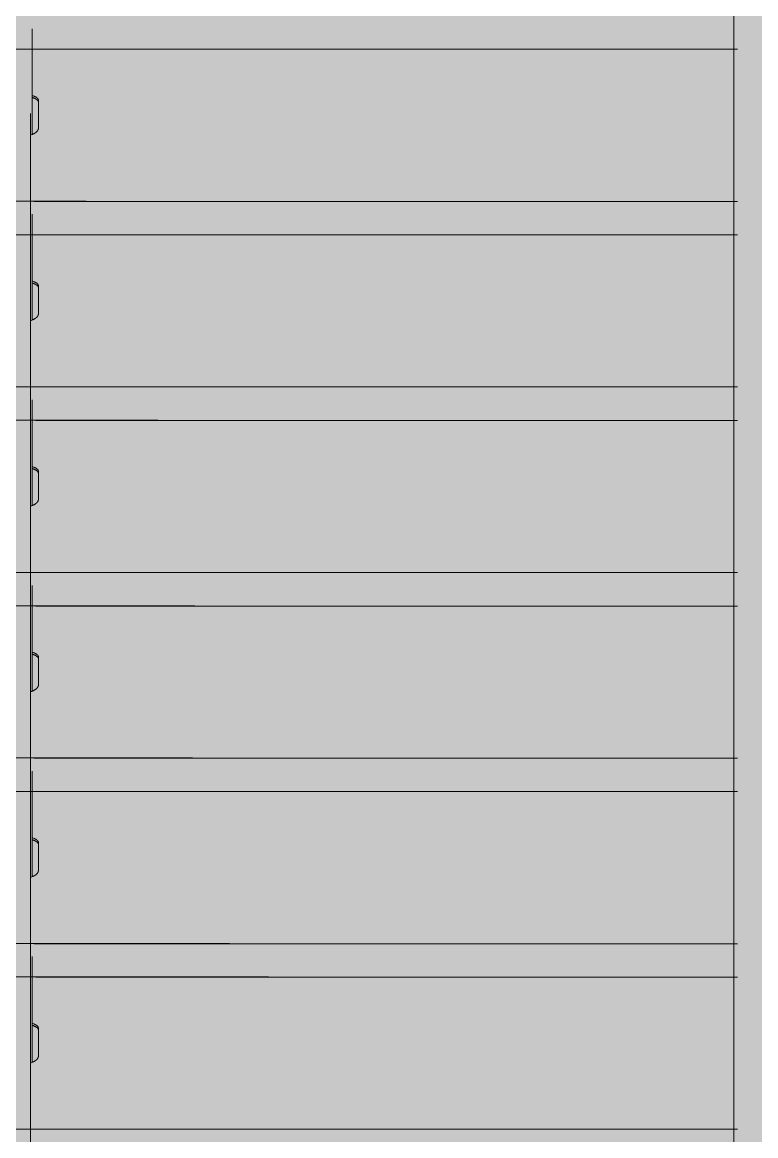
# Model space of a CAD drawing. Header units: millimetres. Extents: x 126 to 12547, y 1644 to 26714.
# Drawn here: x 1104.1 to 1153.5, y 25858.6 to 25933.6 of the extents above; entities that cross this region are included whole.
import ezdxf

# ---------------------------------------------------------------- set-up
doc = ezdxf.new("R2010")
doc.units = ezdxf.units.MM
doc.layers.add('cono piramide', color=4, linetype='Continuous')
for name, color, linetype, lineweight in [('F_ARREDI_pareti', 1, 'Continuous', 0), ('F_INFISSI', 4, 'Continuous', 5), ('F_MINERAL WALL', 6, 'Continuous', 5), ('F_Tendaggio', 252, 'Continuous', 5), ('F_VETRO', 140, 'Continuous', 5)]:
    doc.layers.add(name, color=color, linetype=linetype, lineweight=lineweight)

# ---------------------------------------------------------------- blocks, each defined once
blk = doc.blocks.new('TENDAGGIO_infisso piccolo_prospetto_fronte')
at = {"layer": 'F_Tendaggio'}
for p, q in [((734455.862, 514029.238), (734697.446, 514029.238)), ((734455.701, 514018.998), (734697.285, 514018.998)), ((734458.079, 514016.741), (734699.663, 514016.741)), ((734457.918, 514006.5), (734699.502, 514006.5)), ((734460.536, 514004.243), (734702.12, 514004.243)), ((734460.375, 513994.002), (734701.959, 513994.002)), ((734463.016, 513991.745), (734704.6, 513991.745)), ((734462.855, 513981.505), (734704.439, 513981.505)), ((734465.496, 513979.247), (734707.08, 513979.247)), ((734465.335, 513969.007), (734706.919, 513969.007)), ((734467.976, 513966.75), (734709.56, 513966.75)), ((734467.815, 513956.509), (734709.399, 513956.509))]:
    blk.add_line(p, q, dxfattribs=at)
for points in [[(734740.892, 513924.602), (734740.892, 514126.389)], [(734693.629, 514030.61), (734693.629, 514023.488)], [(734741.141, 514029.225), (734693.877, 514029.225)], [(734693.629, 514026.118), (734693.677, 514026.103), (734693.724, 514026.088), (734693.763, 514026.073), (734693.782, 514026.066), (734693.8, 514026.058), (734693.818, 514026.05), (734693.835, 514026.042), (734693.851, 514026.034), (734693.867, 514026.025), (734693.883, 514026.017), (734693.897, 514026.008), (734693.912, 514025.999), (734693.925, 514025.99), (734693.938, 514025.981), (734693.951, 514025.972), (734693.963, 514025.963), (734693.974, 514025.953), (734693.979, 514025.948), (734693.984, 514025.944), (734693.989, 514025.939), (734693.994, 514025.934), (734693.999, 514025.929), (734694.003, 514025.924), (734694.008, 514025.919), (734694.012, 514025.914), (734694.016, 514025.909), (734694.02, 514025.904), (734694.023, 514025.899), (734694.027, 514025.894), (734694.03, 514025.889), (734694.033, 514025.884), (734694.036, 514025.879), (734694.039, 514025.874), (734694.042, 514025.869), (734694.044, 514025.864), (734694.047, 514025.859), (734694.049, 514025.853), (734694.051, 514025.848), (734694.053, 514025.843), (734694.054, 514025.838), (734694.056, 514025.833), (734694.057, 514025.827), (734694.058, 514025.822), (734694.059, 514025.817), (734694.06, 514025.812), (734694.061, 514025.806), (734694.061, 514025.801), (734694.061, 514025.796), (734694.061, 514023.921)], [(734694.061, 514025.66), (734694.061, 514025.666), (734694.061, 514025.672), (734694.06, 514025.678), (734694.06, 514025.684), (734694.059, 514025.69), (734694.057, 514025.696), (734694.056, 514025.702), (734694.054, 514025.708), (734694.052, 514025.713), (734694.05, 514025.719), (734694.048, 514025.725), (734694.046, 514025.73), (734694.043, 514025.736), (734694.04, 514025.741), (734694.037, 514025.747), (734694.034, 514025.752), (734694.031, 514025.757), (734694.027, 514025.763), (734694.023, 514025.769), (734694.019, 514025.774), (734694.015, 514025.78), (734694.01, 514025.785), (734694.006, 514025.791), (734694.001, 514025.796), (734693.996, 514025.801), (734693.99, 514025.807), (734693.985, 514025.812), (734693.979, 514025.817), (734693.973, 514025.823), (734693.967, 514025.828), (734693.961, 514025.833), (734693.955, 514025.838), (734693.941, 514025.848), (734693.927, 514025.858), (734693.912, 514025.868), (734693.896, 514025.878), (734693.88, 514025.888), (734693.862, 514025.897), (734693.844, 514025.906), (734693.826, 514025.915), (734693.802, 514025.926), (734693.778, 514025.936), (734693.753, 514025.946), (734693.729, 514025.955), (734693.704, 514025.964), (734693.679, 514025.972), (734693.654, 514025.98), (734693.629, 514025.987)], [(734693.523, 513364.895), (734693.523, 514024.902)], [(734694.061, 514023.921), (734694.061, 514023.916), (734694.061, 514023.911), (734694.061, 514023.905), (734694.061, 514023.9), (734694.06, 514023.894), (734694.059, 514023.889), (734694.059, 514023.884), (734694.058, 514023.878), (734694.057, 514023.873), (734694.056, 514023.867), (734694.055, 514023.862), (734694.053, 514023.857), (734694.052, 514023.851), (734694.05, 514023.846), (734694.049, 514023.841), (734694.047, 514023.835), (734694.045, 514023.83), (734694.043, 514023.825), (734694.041, 514023.819), (734694.039, 514023.814), (734694.037, 514023.809), (734694.034, 514023.803), (734694.029, 514023.793), (734694.024, 514023.782), (734694.018, 514023.772), (734694.011, 514023.761), (734694.004, 514023.751), (734693.997, 514023.741), (734693.989, 514023.73), (734693.981, 514023.72), (734693.973, 514023.71), (734693.964, 514023.7), (734693.954, 514023.69), (734693.945, 514023.68), (734693.935, 514023.67), (734693.924, 514023.661), (734693.913, 514023.651), (734693.902, 514023.641), (734693.89, 514023.632), (734693.878, 514023.623), (734693.865, 514023.613), (734693.852, 514023.604), (734693.839, 514023.595), (734693.822, 514023.584), (734693.805, 514023.574), (734693.788, 514023.564), (734693.77, 514023.554), (734693.752, 514023.544), (734693.733, 514023.534), (734693.714, 514023.525), (734693.694, 514023.516), (734693.654, 514023.498), (734693.612, 514023.481), (734693.568, 514023.466), (734693.523, 514023.451)], [(734693.772, 514018.985), (734741.141, 514018.985)], [(734693.629, 514018.112), (734693.629, 514010.99)], [(734741.141, 514016.728), (734693.877, 514016.728)], [(734693.629, 514013.62), (734693.677, 514013.606), (734693.724, 514013.59), (734693.763, 514013.575), (734693.782, 514013.568), (734693.8, 514013.56), (734693.818, 514013.552), (734693.835, 514013.544), (734693.851, 514013.536), (734693.867, 514013.528), (734693.883, 514013.519), (734693.897, 514013.51), (734693.912, 514013.502), (734693.925, 514013.493), (734693.938, 514013.483), (734693.951, 514013.474), (734693.963, 514013.465), (734693.974, 514013.455), (734693.979, 514013.451), (734693.984, 514013.446), (734693.989, 514013.441), (734693.994, 514013.436), (734693.999, 514013.431), (734694.003, 514013.426), (734694.008, 514013.421), (734694.012, 514013.416), (734694.016, 514013.412), (734694.02, 514013.407), (734694.023, 514013.402), (734694.027, 514013.396), (734694.03, 514013.391), (734694.033, 514013.386), (734694.036, 514013.381), (734694.039, 514013.376), (734694.042, 514013.371), (734694.044, 514013.366), (734694.047, 514013.361), (734694.049, 514013.356), (734694.051, 514013.35), (734694.053, 514013.345), (734694.054, 514013.34), (734694.056, 514013.335), (734694.057, 514013.33), (734694.058, 514013.324), (734694.059, 514013.319), (734694.06, 514013.314), (734694.061, 514013.309), (734694.061, 514013.303), (734694.061, 514013.298), (734694.061, 514011.424)], [(734694.061, 514013.162), (734694.061, 514013.168), (734694.061, 514013.174), (734694.06, 514013.18), (734694.06, 514013.186), (734694.059, 514013.192), (734694.057, 514013.198), (734694.056, 514013.204), (734694.054, 514013.21), (734694.052, 514013.216), (734694.05, 514013.221), (734694.048, 514013.227), (734694.046, 514013.233), (734694.043, 514013.238), (734694.04, 514013.244), (734694.037, 514013.249), (734694.034, 514013.254), (734694.031, 514013.26), (734694.027, 514013.265), (734694.023, 514013.271), (734694.019, 514013.276), (734694.015, 514013.282), (734694.01, 514013.287), (734694.006, 514013.293), (734694.001, 514013.298), (734693.996, 514013.304), (734693.99, 514013.309), (734693.985, 514013.314), (734693.979, 514013.32), (734693.973, 514013.325), (734693.967, 514013.33), (734693.961, 514013.335), (734693.955, 514013.34), (734693.941, 514013.351), (734693.927, 514013.361), (734693.912, 514013.37), (734693.896, 514013.38), (734693.88, 514013.39), (734693.862, 514013.399), (734693.844, 514013.408), (734693.826, 514013.417), (734693.802, 514013.428), (734693.778, 514013.438), (734693.753, 514013.448), (734693.729, 514013.457), (734693.704, 514013.466), (734693.679, 514013.474), (734693.654, 514013.482), (734693.629, 514013.489)], [(734694.061, 514011.424), (734694.061, 514011.418), (734694.061, 514011.413), (734694.061, 514011.408), (734694.061, 514011.402), (734694.06, 514011.397), (734694.059, 514011.391), (734694.059, 514011.386), (734694.058, 514011.38), (734694.057, 514011.375), (734694.056, 514011.37), (734694.055, 514011.364), (734694.053, 514011.359), (734694.052, 514011.354), (734694.05, 514011.348), (734694.049, 514011.343), (734694.047, 514011.338), (734694.045, 514011.332), (734694.043, 514011.327), (734694.041, 514011.322), (734694.039, 514011.316), (734694.037, 514011.311), (734694.034, 514011.306), (734694.029, 514011.295), (734694.024, 514011.285), (734694.018, 514011.274), (734694.011, 514011.264), (734694.004, 514011.253), (734693.997, 514011.243), (734693.989, 514011.233), (734693.981, 514011.223), (734693.973, 514011.212), (734693.964, 514011.202), (734693.954, 514011.192), (734693.945, 514011.182), (734693.935, 514011.173), (734693.924, 514011.163), (734693.913, 514011.153), (734693.902, 514011.144), (734693.89, 514011.134), (734693.878, 514011.125), (734693.865, 514011.116), (734693.852, 514011.106), (734693.839, 514011.097), (734693.822, 514011.087), (734693.805, 514011.076), (734693.788, 514011.066), (734693.77, 514011.056), (734693.752, 514011.046), (734693.733, 514011.036), (734693.714, 514011.027), (734693.694, 514011.018), (734693.654, 514011), (734693.612, 514010.984), (734693.568, 514010.968), (734693.523, 514010.953)], [(734693.772, 514006.487), (734741.141, 514006.487)], [(734693.629, 514005.614), (734693.629, 513998.492)], [(734741.141, 514004.23), (734693.877, 514004.23)], [(734693.629, 514001.123), (734693.677, 514001.108), (734693.724, 514001.092), (734693.763, 514001.078), (734693.782, 514001.07), (734693.8, 514001.062), (734693.818, 514001.055), (734693.835, 514001.046), (734693.851, 514001.038), (734693.867, 514001.03), (734693.883, 514001.021), (734693.897, 514001.013), (734693.912, 514001.004), (734693.925, 514000.995), (734693.938, 514000.986), (734693.951, 514000.977), (734693.963, 514000.967), (734693.974, 514000.958), (734693.979, 514000.953), (734693.984, 514000.948), (734693.989, 514000.943), (734693.994, 514000.938), (734693.999, 514000.934), (734694.003, 514000.929), (734694.008, 514000.924), (734694.012, 514000.919), (734694.016, 514000.914), (734694.02, 514000.909), (734694.023, 514000.904), (734694.027, 514000.899), (734694.03, 514000.894), (734694.033, 514000.889), (734694.036, 514000.884), (734694.039, 514000.878), (734694.042, 514000.873), (734694.044, 514000.868), (734694.047, 514000.863), (734694.049, 514000.858), (734694.051, 514000.853), (734694.053, 514000.848), (734694.054, 514000.842), (734694.056, 514000.837), (734694.057, 514000.832), (734694.058, 514000.827), (734694.059, 514000.821), (734694.06, 514000.816), (734694.061, 514000.811), (734694.061, 514000.806), (734694.061, 514000.8), (734694.061, 513998.926)], [(734694.061, 514000.664), (734694.061, 514000.67), (734694.061, 514000.676), (734694.06, 514000.682), (734694.06, 514000.688), (734694.059, 514000.694), (734694.057, 514000.7), (734694.056, 514000.706), (734694.054, 514000.712), (734694.052, 514000.718), (734694.05, 514000.724), (734694.048, 514000.729), (734694.046, 514000.735), (734694.043, 514000.74), (734694.04, 514000.746), (734694.037, 514000.751), (734694.034, 514000.756), (734694.031, 514000.762), (734694.027, 514000.768), (734694.023, 514000.773), (734694.019, 514000.779), (734694.015, 514000.784), (734694.01, 514000.79), (734694.006, 514000.795), (734694.001, 514000.8), (734693.996, 514000.806), (734693.99, 514000.811), (734693.985, 514000.817), (734693.979, 514000.822), (734693.973, 514000.827), (734693.967, 514000.832), (734693.961, 514000.837), (734693.955, 514000.843), (734693.941, 514000.853), (734693.927, 514000.863), (734693.912, 514000.873), (734693.896, 514000.882), (734693.88, 514000.892), (734693.862, 514000.901), (734693.844, 514000.911), (734693.826, 514000.92), (734693.802, 514000.93), (734693.778, 514000.941), (734693.753, 514000.95), (734693.729, 514000.96), (734693.704, 514000.968), (734693.679, 514000.977), (734693.654, 514000.984), (734693.629, 514000.991)], [(734694.061, 513998.926), (734694.061, 513998.921), (734694.061, 513998.915), (734694.061, 513998.91), (734694.061, 513998.904), (734694.06, 513998.899), (734694.059, 513998.894), (734694.059, 513998.888), (734694.058, 513998.883), (734694.057, 513998.877), (734694.056, 513998.872), (734694.055, 513998.867), (734694.053, 513998.861), (734694.052, 513998.856), (734694.05, 513998.85), (734694.049, 513998.845), (734694.047, 513998.84), (734694.045, 513998.834), (734694.043, 513998.829), (734694.041, 513998.824), (734694.039, 513998.818), (734694.037, 513998.813), (734694.034, 513998.808), (734694.029, 513998.797), (734694.024, 513998.787), (734694.018, 513998.776), (734694.011, 513998.766), (734694.004, 513998.756), (734693.997, 513998.745), (734693.989, 513998.735), (734693.981, 513998.725), (734693.973, 513998.715), (734693.964, 513998.705), (734693.954, 513998.695), (734693.945, 513998.685), (734693.935, 513998.675), (734693.924, 513998.665), (734693.913, 513998.656), (734693.902, 513998.646), (734693.89, 513998.636), (734693.878, 513998.627), (734693.865, 513998.618), (734693.852, 513998.609), (734693.839, 513998.6), (734693.822, 513998.589), (734693.805, 513998.578), (734693.788, 513998.568), (734693.77, 513998.558), (734693.752, 513998.548), (734693.733, 513998.539), (734693.714, 513998.529), (734693.694, 513998.52), (734693.654, 513998.503), (734693.612, 513998.486), (734693.568, 513998.47), (734693.523, 513998.455)], [(734693.772, 513993.989), (734741.141, 513993.989)], [(734693.629, 513993.117), (734693.629, 513985.995)], [(734741.141, 513991.732), (734693.877, 513991.732)], [(734693.629, 513988.625), (734693.677, 513988.61), (734693.724, 513988.595), (734693.763, 513988.58), (734693.782, 513988.572), (734693.8, 513988.565), (734693.818, 513988.557), (734693.835, 513988.549), (734693.851, 513988.54), (734693.867, 513988.532), (734693.883, 513988.524), (734693.897, 513988.515), (734693.912, 513988.506), (734693.925, 513988.497), (734693.938, 513988.488), (734693.951, 513988.479), (734693.963, 513988.469), (734693.974, 513988.46), (734693.979, 513988.455), (734693.984, 513988.45), (734693.989, 513988.446), (734693.994, 513988.441), (734693.999, 513988.436), (734694.003, 513988.431), (734694.008, 513988.426), (734694.012, 513988.421), (734694.016, 513988.416), (734694.02, 513988.411), (734694.023, 513988.406), (734694.027, 513988.401), (734694.03, 513988.396), (734694.033, 513988.391), (734694.036, 513988.386), (734694.039, 513988.381), (734694.042, 513988.376), (734694.044, 513988.37), (734694.047, 513988.365), (734694.049, 513988.36), (734694.051, 513988.355), (734694.053, 513988.35), (734694.054, 513988.345), (734694.056, 513988.339), (734694.057, 513988.334), (734694.058, 513988.329), (734694.059, 513988.324), (734694.06, 513988.318), (734694.061, 513988.313), (734694.061, 513988.308), (734694.061, 513988.303), (734694.061, 513986.428)], [(734694.061, 513988.166), (734694.061, 513988.172), (734694.061, 513988.178), (734694.06, 513988.185), (734694.06, 513988.191), (734694.059, 513988.197), (734694.057, 513988.203), (734694.056, 513988.208), (734694.054, 513988.214), (734694.052, 513988.22), (734694.05, 513988.226), (734694.048, 513988.232), (734694.046, 513988.237), (734694.043, 513988.243), (734694.04, 513988.248), (734694.037, 513988.253), (734694.034, 513988.259), (734694.031, 513988.264), (734694.027, 513988.27), (734694.023, 513988.275), (734694.019, 513988.281), (734694.015, 513988.286), (734694.01, 513988.292), (734694.006, 513988.297), (734694.001, 513988.303), (734693.996, 513988.308), (734693.99, 513988.313), (734693.985, 513988.319), (734693.979, 513988.324), (734693.973, 513988.329), (734693.967, 513988.335), (734693.961, 513988.34), (734693.955, 513988.345), (734693.941, 513988.355), (734693.927, 513988.365), (734693.912, 513988.375), (734693.896, 513988.385), (734693.88, 513988.394), (734693.862, 513988.404), (734693.844, 513988.413), (734693.826, 513988.422), (734693.802, 513988.433), (734693.778, 513988.443), (734693.753, 513988.453), (734693.729, 513988.462), (734693.704, 513988.471), (734693.679, 513988.479), (734693.654, 513988.487), (734693.629, 513988.494)], [(734694.061, 513986.428), (734694.061, 513986.423), (734694.061, 513986.417), (734694.061, 513986.412), (734694.061, 513986.407), (734694.06, 513986.401), (734694.059, 513986.396), (734694.059, 513986.39), (734694.058, 513986.385), (734694.057, 513986.38), (734694.056, 513986.374), (734694.055, 513986.369), (734694.053, 513986.363), (734694.052, 513986.358), (734694.05, 513986.353), (734694.049, 513986.347), (734694.047, 513986.342), (734694.045, 513986.337), (734694.043, 513986.331), (734694.041, 513986.326), (734694.039, 513986.321), (734694.037, 513986.315), (734694.034, 513986.31), (734694.029, 513986.3), (734694.024, 513986.289), (734694.018, 513986.279), (734694.011, 513986.268), (734694.004, 513986.258), (734693.997, 513986.247), (734693.989, 513986.237), (734693.981, 513986.227), (734693.973, 513986.217), (734693.964, 513986.207), (734693.954, 513986.197), (734693.945, 513986.187), (734693.935, 513986.177), (734693.924, 513986.167), (734693.913, 513986.158), (734693.902, 513986.148), (734693.89, 513986.139), (734693.878, 513986.129), (734693.865, 513986.12), (734693.852, 513986.111), (734693.839, 513986.102), (734693.822, 513986.091), (734693.805, 513986.081), (734693.788, 513986.07), (734693.77, 513986.06), (734693.752, 513986.051), (734693.733, 513986.041), (734693.714, 513986.032), (734693.694, 513986.022), (734693.654, 513986.005), (734693.612, 513985.988), (734693.568, 513985.972), (734693.523, 513985.958)], [(734693.772, 513981.492), (734741.141, 513981.492)], [(734693.629, 513980.619), (734693.629, 513973.497)], [(734741.141, 513979.234), (734693.877, 513979.234)], [(734693.629, 513976.127), (734693.677, 513976.112), (734693.724, 513976.097), (734693.763, 513976.082), (734693.782, 513976.075), (734693.8, 513976.067), (734693.818, 513976.059), (734693.835, 513976.051), (734693.851, 513976.043), (734693.867, 513976.034), (734693.883, 513976.026), (734693.897, 513976.017), (734693.912, 513976.008), (734693.925, 513975.999), (734693.938, 513975.99), (734693.951, 513975.981), (734693.963, 513975.972), (734693.974, 513975.962), (734693.979, 513975.957), (734693.984, 513975.953), (734693.989, 513975.948), (734693.994, 513975.943), (734693.999, 513975.938), (734694.003, 513975.933), (734694.008, 513975.928), (734694.012, 513975.923), (734694.016, 513975.918), (734694.02, 513975.913), (734694.023, 513975.908), (734694.027, 513975.903), (734694.03, 513975.898), (734694.033, 513975.893), (734694.036, 513975.888), (734694.039, 513975.883), (734694.042, 513975.878), (734694.044, 513975.873), (734694.047, 513975.868), (734694.049, 513975.862), (734694.051, 513975.857), (734694.053, 513975.852), (734694.054, 513975.847), (734694.056, 513975.842), (734694.057, 513975.836), (734694.058, 513975.831), (734694.059, 513975.826), (734694.06, 513975.821), (734694.061, 513975.815), (734694.061, 513975.81), (734694.061, 513975.805), (734694.061, 513973.931)], [(734694.061, 513975.669), (734694.061, 513975.675), (734694.061, 513975.681), (734694.06, 513975.687), (734694.06, 513975.693), (734694.059, 513975.699), (734694.057, 513975.705), (734694.056, 513975.711), (734694.054, 513975.717), (734694.052, 513975.722), (734694.05, 513975.728), (734694.048, 513975.734), (734694.046, 513975.74), (734694.043, 513975.745), (734694.04, 513975.75), (734694.037, 513975.756), (734694.034, 513975.761), (734694.031, 513975.766), (734694.027, 513975.772), (734694.023, 513975.778), (734694.019, 513975.783), (734694.015, 513975.789), (734694.01, 513975.794), (734694.006, 513975.8), (734694.001, 513975.805), (734693.996, 513975.81), (734693.99, 513975.816), (734693.985, 513975.821), (734693.979, 513975.826), (734693.973, 513975.832), (734693.967, 513975.837), (734693.961, 513975.842), (734693.955, 513975.847), (734693.941, 513975.857), (734693.927, 513975.867), (734693.912, 513975.877), (734693.896, 513975.887), (734693.88, 513975.897), (734693.862, 513975.906), (734693.844, 513975.915), (734693.826, 513975.924), (734693.802, 513975.935), (734693.778, 513975.945), (734693.753, 513975.955), (734693.729, 513975.964), (734693.704, 513975.973), (734693.679, 513975.981), (734693.654, 513975.989), (734693.629, 513975.996)], [(734694.061, 513973.931), (734694.061, 513973.925), (734694.061, 513973.92), (734694.061, 513973.914), (734694.061, 513973.909), (734694.06, 513973.903), (734694.059, 513973.898), (734694.059, 513973.893), (734694.058, 513973.887), (734694.057, 513973.882), (734694.056, 513973.877), (734694.055, 513973.871), (734694.053, 513973.866), (734694.052, 513973.86), (734694.05, 513973.855), (734694.049, 513973.85), (734694.047, 513973.844), (734694.045, 513973.839), (734694.043, 513973.834), (734694.041, 513973.828), (734694.039, 513973.823), (734694.037, 513973.818), (734694.034, 513973.812), (734694.029, 513973.802), (734694.024, 513973.791), (734694.018, 513973.781), (734694.011, 513973.77), (734694.004, 513973.76), (734693.997, 513973.75), (734693.989, 513973.739), (734693.981, 513973.729), (734693.973, 513973.719), (734693.964, 513973.709), (734693.954, 513973.699), (734693.945, 513973.689), (734693.935, 513973.679), (734693.924, 513973.67), (734693.913, 513973.66), (734693.902, 513973.65), (734693.89, 513973.641), (734693.878, 513973.632), (734693.865, 513973.622), (734693.852, 513973.613), (734693.839, 513973.604), (734693.822, 513973.593), (734693.805, 513973.583), (734693.788, 513973.573), (734693.77, 513973.563), (734693.752, 513973.553), (734693.733, 513973.543), (734693.714, 513973.534), (734693.694, 513973.525), (734693.654, 513973.507), (734693.612, 513973.49), (734693.568, 513973.475), (734693.523, 513973.46)], [(734693.772, 513968.994), (734741.141, 513968.994)], [(734693.629, 513968.121), (734693.629, 513960.999)], [(734741.141, 513966.737), (734693.877, 513966.737)], [(734693.629, 513963.629), (734693.677, 513963.615), (734693.724, 513963.599), (734693.763, 513963.585), (734693.782, 513963.577), (734693.8, 513963.569), (734693.818, 513963.561), (734693.835, 513963.553), (734693.851, 513963.545), (734693.867, 513963.537), (734693.883, 513963.528), (734693.897, 513963.519), (734693.912, 513963.511), (734693.925, 513963.502), (734693.938, 513963.493), (734693.951, 513963.483), (734693.963, 513963.474), (734693.974, 513963.464), (734693.979, 513963.46), (734693.984, 513963.455), (734693.989, 513963.45), (734693.994, 513963.445), (734693.999, 513963.44), (734694.003, 513963.435), (734694.008, 513963.43), (734694.012, 513963.426), (734694.016, 513963.421), (734694.02, 513963.416), (734694.023, 513963.411), (734694.027, 513963.406), (734694.03, 513963.4), (734694.033, 513963.395), (734694.036, 513963.39), (734694.039, 513963.385), (734694.042, 513963.38), (734694.044, 513963.375), (734694.047, 513963.37), (734694.049, 513963.365), (734694.051, 513963.36), (734694.053, 513963.354), (734694.054, 513963.349), (734694.056, 513963.344), (734694.057, 513963.339), (734694.058, 513963.333), (734694.059, 513963.328), (734694.06, 513963.323), (734694.061, 513963.318), (734694.061, 513963.312), (734694.061, 513963.307), (734694.061, 513961.433)], [(734694.061, 513963.171), (734694.061, 513963.177), (734694.061, 513963.183), (734694.06, 513963.189), (734694.06, 513963.195), (734694.059, 513963.201), (734694.057, 513963.207), (734694.056, 513963.213), (734694.054, 513963.219), (734694.052, 513963.225), (734694.05, 513963.231), (734694.048, 513963.236), (734694.046, 513963.242), (734694.043, 513963.247), (734694.04, 513963.253), (734694.037, 513963.258), (734694.034, 513963.263), (734694.031, 513963.269), (734694.027, 513963.274), (734694.023, 513963.28), (734694.019, 513963.285), (734694.015, 513963.291), (734694.01, 513963.296), (734694.006, 513963.302), (734694.001, 513963.307), (734693.996, 513963.313), (734693.99, 513963.318), (734693.985, 513963.323), (734693.979, 513963.329), (734693.973, 513963.334), (734693.967, 513963.339), (734693.961, 513963.344), (734693.955, 513963.349), (734693.941, 513963.36), (734693.927, 513963.37), (734693.912, 513963.38), (734693.896, 513963.389), (734693.88, 513963.399), (734693.862, 513963.408), (734693.844, 513963.417), (734693.826, 513963.426), (734693.802, 513963.437), (734693.778, 513963.447), (734693.753, 513963.457), (734693.729, 513963.466), (734693.704, 513963.475), (734693.679, 513963.483), (734693.654, 513963.491), (734693.629, 513963.498)], [(734694.061, 513961.433), (734694.061, 513961.427), (734694.061, 513961.422), (734694.061, 513961.417), (734694.061, 513961.411), (734694.06, 513961.406), (734694.059, 513961.4), (734694.059, 513961.395), (734694.058, 513961.39), (734694.057, 513961.384), (734694.056, 513961.379), (734694.055, 513961.373), (734694.053, 513961.368), (734694.052, 513961.363), (734694.05, 513961.357), (734694.049, 513961.352), (734694.047, 513961.347), (734694.045, 513961.341), (734694.043, 513961.336), (734694.041, 513961.331), (734694.039, 513961.325), (734694.037, 513961.32), (734694.034, 513961.315), (734694.029, 513961.304), (734694.024, 513961.294), (734694.018, 513961.283), (734694.011, 513961.273), (734694.004, 513961.262), (734693.997, 513961.252), (734693.989, 513961.242), (734693.981, 513961.232), (734693.973, 513961.221), (734693.964, 513961.211), (734693.954, 513961.201), (734693.945, 513961.192), (734693.935, 513961.182), (734693.924, 513961.172), (734693.913, 513961.162), (734693.902, 513961.153), (734693.89, 513961.143), (734693.878, 513961.134), (734693.865, 513961.125), (734693.852, 513961.115), (734693.839, 513961.106), (734693.822, 513961.096), (734693.805, 513961.085), (734693.788, 513961.075), (734693.77, 513961.065), (734693.752, 513961.055), (734693.733, 513961.046), (734693.714, 513961.036), (734693.694, 513961.027), (734693.654, 513961.009), (734693.612, 513960.993), (734693.568, 513960.977), (734693.523, 513960.962)], [(734693.772, 513956.496), (734741.141, 513956.496)]]:
    blk.add_lwpolyline(points, dxfattribs=at)
blk = doc.blocks.new('INFISSO L.400 MM_prospetto_fronte')
at = {"layer": 'F_VETRO', "transparency": 33554579}
h = blk.add_hatch(color=153, dxfattribs=at)
h.dxf.hatch_style = 1
h.set_gradient(color1=(102, 153, 204), color2=(251, 252, 254), rotation=45, one_color=1, tint=0.994624)
h.paths.add_polyline_path([(-15858.477, 12715.626), (-16258.477, 12715.626), (-16258.477, 11495.626), (-15858.477, 11495.626)])
blk = doc.blocks.new('RIV.to_pareti e soffitto_slider_armadiature_camera master_sez.......')
at = {"layer": 'F_INFISSI', "true_color": 0x636466}
h = blk.add_hatch(color=251, dxfattribs=at)
h.dxf.hatch_style = 1
h.paths.add_polyline_path([(734352.116, 514201.277), (734352.116, 512921.277), (734812.116, 512921.277), (734812.116, 514201.277)])
h.paths.add_polyline_path([(734382.116, 514171.277), (734782.116, 514171.277), (734782.116, 512951.277), (734382.116, 512951.277)], flags=16)
at = {"layer": 'F_MINERAL WALL', "true_color": 0x636466, "transparency": 33554559}
h = blk.add_hatch(dxfattribs=at)
h.set_pattern_fill('AR-SAND', color=251)
h.set_pattern_definition([(37.5, (2500, 0), (-1.6000313, 48.9413237), [0, -38.608, 0, -43.18, 0, -41.275]), (7.5, (2500, 0), (44.9523283, 71.68251), [0, -20.828, 0, -34.798, 0, -13.335]), (327.5, (2468.76, 0), (79.099237, 0.1437185), [0, -12.7, 0, -45.72, 0, -59.69]), (317.5, (2468.76, 0), (76.355645, 22.2929323), [0, -6.35, 0, -29.972, 0, -34.29])])
h.paths.add_polyline_path([(733693.124, 514601.278), (733693.124, 512521.278), (734878.124, 512521.278), (734878.124, 514601.278)])
h.paths.add_polyline_path([(734822.116, 514211.277), (734822.116, 512911.277), (734342.116, 512911.277), (734342.116, 514211.277)], flags=16)
at = {"color": 1}
blk.add_blockref('INFISSO L.400 MM_prospetto_fronte', (750640.594, 501455.651), dxfattribs=at)
at = {"layer": 'cono piramide', "color": 2, "lineweight": 5}
blk.add_blockref('TENDAGGIO_infisso piccolo_prospetto_fronte', (-21.487, -10.001), dxfattribs=at)

msp = doc.modelspace()

# ---------------------------------------------------------------- block references
at = {"layer": 'F_ARREDI_pareti', "color": 2, "lineweight": 5}
msp.add_blockref('RIV.to_pareti e soffitto_slider_armadiature_camera master_sez.......', (-733567.336, -488087.481), dxfattribs=at)

doc.saveas('drawing.dxf')
